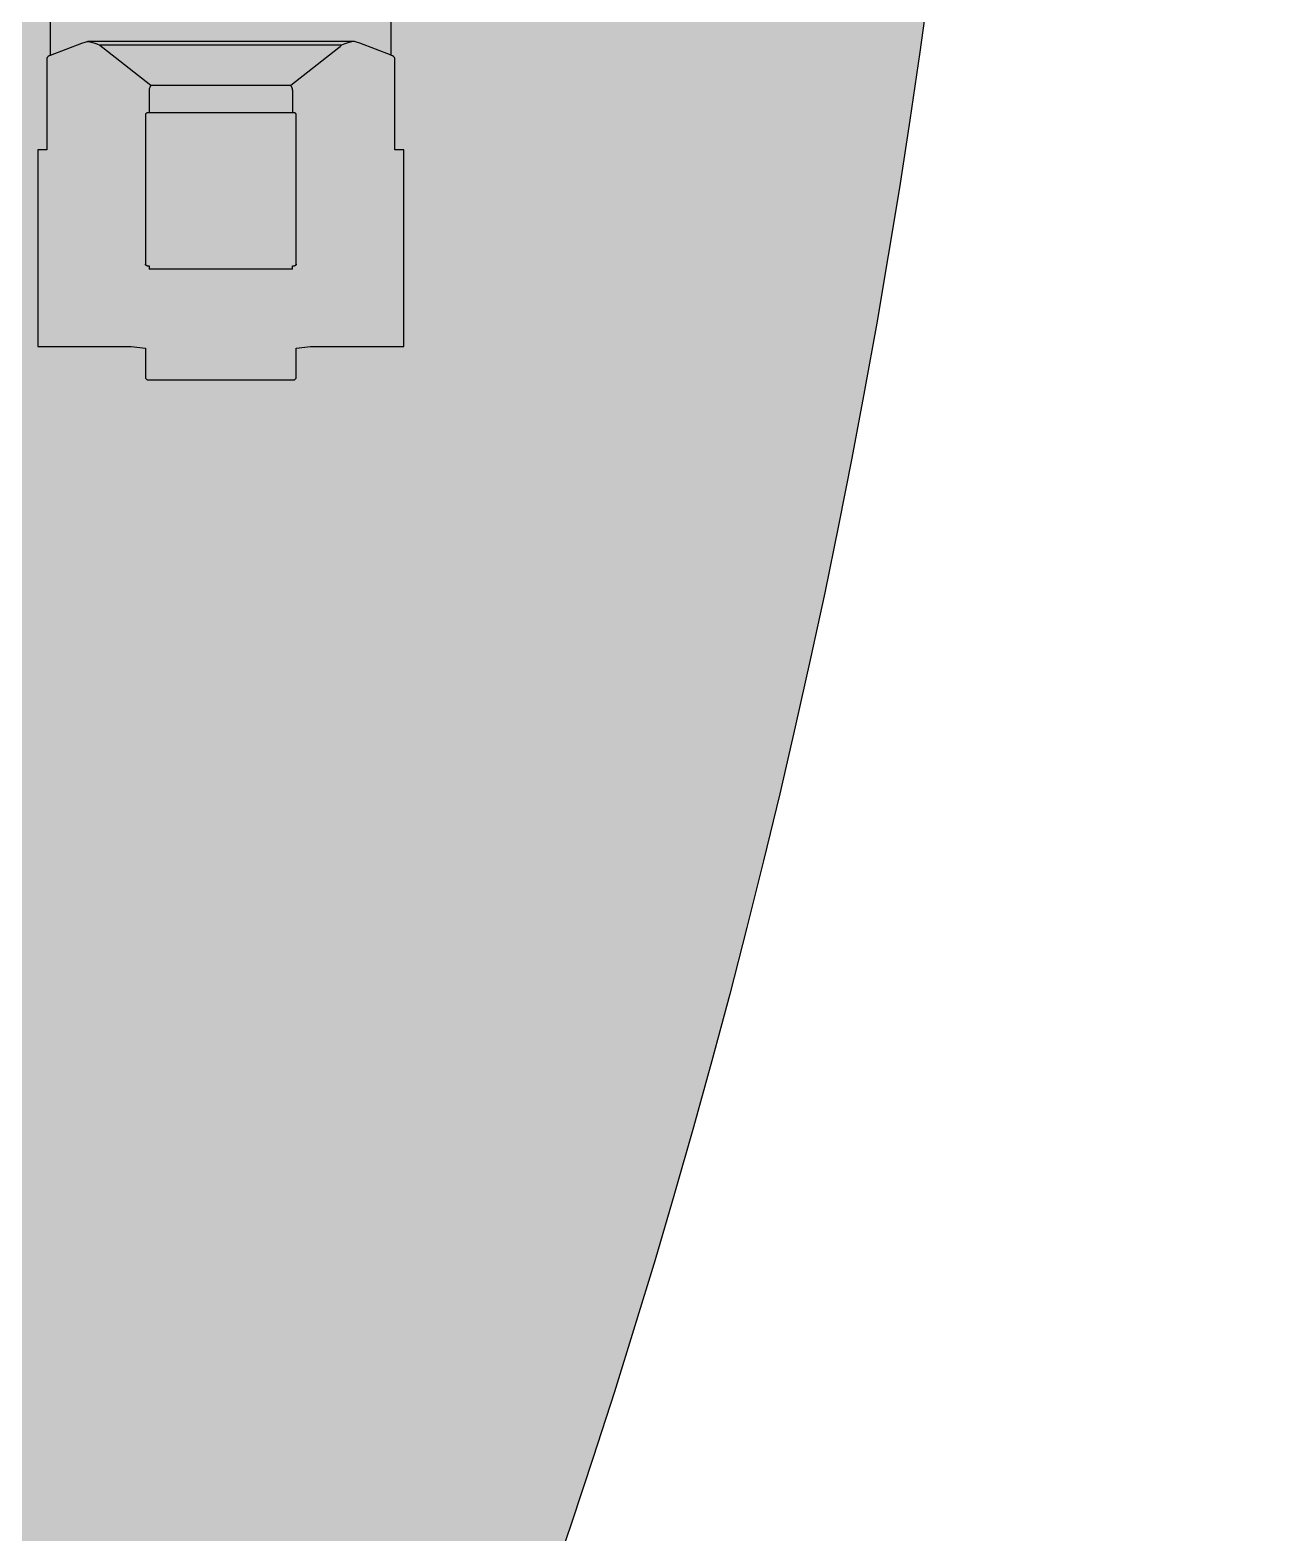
# Model space of a CAD drawing. Header units: millimetres. Extents: x 23077 to 36984, y -3880 to 22709.
# Drawn here: x 36227 to 36913, y -902 to -64 of the extents above; entities that cross this region are included whole.
import ezdxf

# ---------------------------------------------------------------- set-up
doc = ezdxf.new("R2010")
doc.units = ezdxf.units.MM
doc.set_wipeout_variables(frame=1)
doc.layers.add('LTM-1160-2', color=251, linetype='Continuous')
doc.layers.add('LTM-1160-2 Штрих', color=41, linetype='Continuous', lineweight=15)

# ---------------------------------------------------------------- blocks, each defined once
blk = doc.blocks.new('*G23')
at = {"color": 0, "linetype": 'ByBlock', "lineweight": -2}
blk.add_wipeout([(20944.26, 47228.81), (20944.26, 47239.81), (20959.26, 47239.81), (20959.26, 48171.81), (20944.26, 48171.81), (20944.26, 48182.81), (20986.26, 48182.81), (20986.26, 48220.45), (20986.26, 48220.45), (20986.55, 48222.82), (20987.39, 48225.07), (20988.75, 48227.04), (20990.53, 48228.64), (21070.17, 48284.39), (21070.17, 48284.39), (21074.11, 48286.72), (21078.35, 48288.42), (21082.81, 48289.46), (21087.37, 48289.81), (21244.26, 48289.81), (21244.26, 48352.35), (21244.26, 48352.35), (21243.61, 48352.57), (21243.03, 48352.94), (21242.57, 48353.46), (21242.26, 48354.08), (21242.26, 48405.05), (21237.26, 48405.05), (21237.26, 48514.57), (21289.26, 48514.57), (21297.26, 48515.5), (21297.26, 48532.3), (21298.26, 48533.28), (21380.26, 48533.28), (21381.26, 48532.3), (21381.26, 48515.5), (21389.26, 48514.57), (21441.26, 48514.57), (21441.26, 48405.05), (21436.26, 48405.05), (21436.26, 48354.08), (21436.26, 48354.08), (21435.97, 48353.45), (21435.51, 48352.93), (21434.93, 48352.55), (21434.26, 48352.35), (21434.26, 48280.81), (21520.66, 48280.81), (21520.66, 48280.81), (21530.46, 48289.55), (21543.5, 48291), (21554.98, 48284.64), (21560.67, 48272.81), (21561.76, 48272.81), (21561.76, 48266.81), (21560.67, 48266.81), (21560.67, 48266.81), (21554.98, 48254.98), (21543.5, 48248.62), (21530.46, 48250.07), (21520.66, 48258.81), (21520.66, 48258.81), (21456.9, 48258.81), (21500, 48228.64), (21500, 48228.64), (21501.78, 48227.04), (21503.13, 48225.07), (21503.98, 48222.82), (21504.26, 48220.45), (21504.26, 48212.81), (21746.75, 48212.81), (21746.75, 48212.81), (21750.54, 48212.41), (21754.17, 48211.27), (21757.51, 48209.43), (21760.41, 48206.95), (21778.07, 48188.67), (21778.07, 48188.67), (21780.48, 48185.61), (21782.27, 48182.15), (21783.36, 48178.41), (21783.73, 48174.53), (21783.73, 47861.46), (21786.87, 47860.81), (21800.77, 47860.81), (21800.77, 47550.81), (21786.87, 47550.81), (21783.73, 47550.16), (21783.73, 47209.51), (21783.73, 47209.51), (21783.17, 47204.69), (21781.47, 47200.14), (21778.74, 47196.12), (21775.12, 47192.87), (21775.12, 47192.87), (21716.15, 47152.17), (21716.15, 47152.17), (21713.69, 47150.73), (21711.05, 47149.67), (21708.27, 47149.03), (21705.43, 47148.81), (21535.4, 47148.81), (21535.4, 47148.81), (21532.56, 47149.03), (21529.79, 47149.67), (21527.14, 47150.73), (21524.68, 47152.17), (21490.09, 47176.05), (21420.36, 47127.23), (21420.36, 47127.23), (21416.11, 47124.75), (21411.51, 47122.99), (21406.68, 47122.01), (21401.76, 47121.81), (21401.76, 47121.81), (21401.76, 47072.81), (21401.76, 47072.81), (21400.5, 47068.85), (21397.91, 47065.61), (21394.33, 47063.5), (21390.24, 47062.81), (21390.24, 47062.81), (21286.76, 47062.81), (21286.76, 47062.81), (21283.15, 47063.92), (21280.07, 47066.12), (21277.87, 47069.19), (21276.76, 47072.81), (21276.76, 47072.81), (21276.76, 47121.81), (21087.37, 47121.81), (21087.37, 47121.81), (21082.81, 47122.16), (21078.35, 47123.2), (21074.11, 47124.9), (21070.17, 47127.23), (21070.17, 47127.23), (20990.53, 47182.98), (20990.53, 47182.98), (20988.75, 47184.58), (20987.39, 47186.55), (20986.55, 47188.8), (20986.26, 47191.17), (20986.26, 47228.81)], dxfattribs=at)
at = {"layer": 'LTM-1160-2 Штрих'}
h = blk.add_hatch(color=256, dxfattribs=at)
h.dxf.hatch_style = 1
edge = h.paths.add_edge_path()
edge.add_line((20986.26, 47228.81), (20944.26, 47228.81))
edge.add_line((20944.26, 47228.81), (20944.26, 47239.81))
edge.add_line((20944.26, 47239.81), (20959.26, 47239.81))
edge.add_line((20959.26, 47239.81), (20959.26, 48171.81))
edge.add_line((20959.26, 48171.81), (20944.26, 48171.81))
edge.add_line((20944.26, 48171.81), (20944.26, 48182.81))
edge.add_line((20944.26, 48182.81), (20986.26, 48182.81))
edge.add_line((20986.26, 48182.81), (20986.26, 48220.45))
edge.add_arc((20996.26, 48220.45), 10, 124.99193, 180.00007, ccw=False)
edge.add_line((20990.53, 48228.64), (21070.17, 48284.39))
edge.add_arc((21087.37, 48259.81), 30, 90.00005, 124.9922, ccw=False)
edge.add_line((21087.37, 48289.81), (21244.26, 48289.81))
edge.add_line((21244.26, 48289.81), (21244.26, 48352.35))
edge.add_arc((21244.75, 48354.94), 2.64, 199.13726, 259.29196, ccw=False)
edge.add_line((21242.26, 48354.08), (21242.26, 48405.05))
edge.add_line((21242.26, 48405.05), (21237.26, 48405.05))
edge.add_line((21237.26, 48405.05), (21237.26, 48514.57))
edge.add_line((21237.26, 48514.57), (21289.26, 48514.57))
edge.add_line((21289.26, 48514.57), (21297.26, 48515.5))
edge.add_line((21297.26, 48515.5), (21297.26, 48532.3))
edge.add_line((21297.26, 48532.3), (21298.26, 48533.28))
edge.add_line((21298.26, 48533.28), (21380.26, 48533.28))
edge.add_line((21380.26, 48533.28), (21381.26, 48532.3))
edge.add_line((21381.26, 48532.3), (21381.26, 48515.5))
edge.add_line((21381.26, 48515.5), (21389.26, 48514.57))
edge.add_line((21389.26, 48514.57), (21441.26, 48514.57))
edge.add_line((21441.26, 48514.57), (21441.26, 48405.05))
edge.add_line((21441.26, 48405.05), (21436.26, 48405.05))
edge.add_line((21436.26, 48405.05), (21436.26, 48354.08))
edge.add_arc((21433.89, 48354.81), 2.49, 278.70717, 342.86361, ccw=False)
edge.add_line((21434.26, 48352.35), (21434.26, 48280.81))
edge.add_line((21434.26, 48280.81), (21520.66, 48280.81))
edge.add_arc((21539.26, 48269.81), 21.61, 7.979, 149.40499, ccw=False)
edge.add_line((21560.67, 48272.81), (21561.76, 48272.81))
edge.add_line((21561.76, 48272.81), (21561.76, 48266.81))
edge.add_line((21561.76, 48266.81), (21560.67, 48266.81))
edge.add_arc((21539.26, 48269.81), 21.61, 210.59501, 352.02113, ccw=False)
edge.add_line((21520.66, 48258.81), (21456.9, 48258.81))
edge.add_line((21456.9, 48258.81), (21500, 48228.64))
edge.add_arc((21494.26, 48220.45), 10, 0, 55.00801, ccw=False)
edge.add_line((21504.26, 48220.45), (21504.26, 48212.81))
edge.add_line((21504.26, 48212.81), (21746.75, 48212.81))
edge.add_arc((21746.68, 48193.79), 19.02, 43.78822, 89.78981, ccw=False)
edge.add_line((21760.41, 48206.95), (21778.07, 48188.67))
edge.add_arc((21763.34, 48174.57), 20.38, -0.13376, 43.74604, ccw=False)
edge.add_line((21783.73, 48174.53), (21783.73, 47861.46))
edge.add_line((21783.73, 47861.46), (21786.87, 47860.81))
edge.add_line((21786.87, 47860.81), (21800.77, 47860.81))
edge.add_line((21800.77, 47860.81), (21800.77, 47550.81))
edge.add_line((21800.77, 47550.81), (21786.87, 47550.81))
edge.add_line((21786.87, 47550.81), (21783.73, 47550.16))
edge.add_line((21783.73, 47550.16), (21783.73, 47209.51))
edge.add_arc((21763.52, 47209.42), 20.21, -54.94667, 0.27338, ccw=False)
edge.add_line((21775.12, 47192.87), (21716.15, 47152.17))
edge.add_arc((21705.41, 47167.66), 18.85, 270.06991, 304.7386, ccw=False)
edge.add_line((21705.43, 47148.81), (21535.4, 47148.81))
edge.add_arc((21535.42, 47167.66), 18.85, 235.26816, 269.92481, ccw=False)
edge.add_line((21524.68, 47152.17), (21490.09, 47176.05))
edge.add_line((21490.09, 47176.05), (21420.36, 47127.23))
edge.add_arc((21403.03, 47152.07), 30.28, 267.60746, 304.90925, ccw=False)
edge.add_line((21401.76, 47121.81), (21401.76, 47072.81))
edge.add_arc((21390.41, 47074.26), 11.45, 269.16065, 352.73151, ccw=False)
edge.add_line((21390.24, 47062.81), (21286.76, 47062.81))
edge.add_arc((21288.32, 47074.36), 11.66, 187.65691, 262.34309, ccw=False)
edge.add_line((21276.76, 47072.81), (21276.76, 47121.81))
edge.add_line((21276.76, 47121.81), (21087.37, 47121.81))
edge.add_arc((21087.37, 47151.81), 30, 235.00778, 269.99985, ccw=False)
edge.add_line((21070.17, 47127.23), (20990.53, 47182.98))
edge.add_arc((20996.26, 47191.17), 10, 179.99961, 235.00804, ccw=False)
edge.add_line((20986.26, 47191.17), (20986.26, 47228.81))
at = {"color": 0, "linetype": 'ByBlock', "lineweight": -2}
for p, q in [((21297.34, 48463.39), (21297.26, 48468.67)), ((21298.26, 48469.64), (21299.26, 48469.64)), ((21379.26, 48471.6), (21299.26, 48471.6)), ((21299.26, 48469.64), (21299.26, 48471.6)), ((21379.26, 48471.6), (21379.26, 48469.64)), ((21379.26, 48469.64), (21380.26, 48469.64)), ((21381.26, 48468.67), (21381.19, 48463.39)), ((21297.34, 48384.99), (21297.34, 48463.39)), ((21381.19, 48463.39), (21381.19, 48384.99)), ((21242.26, 48354.08), (21242.26, 48405.05)), ((21436.26, 48405.05), (21436.26, 48354.08)), ((21297.58, 48384.67), (21297.34, 48384.99)), ((21297.9, 48384.46), (21297.58, 48384.67)), ((21298.07, 48384.42), (21297.9, 48384.46)), ((21298.26, 48384.37), (21298.07, 48384.42)), ((21380.26, 48384.37), (21298.26, 48384.37)), ((21299.26, 48371.71), (21299.26, 48384.37)), ((21379.26, 48371.71), (21379.26, 48384.37)), ((21380.65, 48384.44), (21380.26, 48384.37)), ((21380.97, 48384.66), (21380.65, 48384.44)), ((21381.19, 48384.99), (21380.97, 48384.66)), ((21273.49, 48348), (21300.26, 48368.94)), ((21299.29, 48371.3), (21299.26, 48371.71)), ((21299.4, 48370.9), (21299.29, 48371.3)), ((21299.68, 48370.21), (21299.4, 48370.9)), ((21300.26, 48368.94), (21299.68, 48370.21)), ((21300.26, 48368.94), (21378.26, 48368.94)), ((21378.48, 48369.4), (21378.26, 48368.94)), ((21378.26, 48368.94), (21405.03, 48348)), ((21379.13, 48370.9), (21378.48, 48369.4)), ((21379.23, 48371.3), (21379.13, 48370.9)), ((21379.26, 48371.71), (21379.23, 48371.3)), ((21244.38, 48352.3), (21261.76, 48345.49)), ((21434.14, 48352.3), (21416.77, 48345.49)), ((21261.76, 48345.49), (21264.14, 48344.75)), ((21264.14, 48344.75), (21264.79, 48344.64)), ((21264.79, 48344.64), (21265.16, 48344.64)), ((21413.37, 48344.64), (21265.16, 48344.64)), ((21265.16, 48344.64), (21265.45, 48344.64)), ((21265.45, 48344.64), (21266.94, 48344.87)), ((21266.94, 48344.87), (21268.55, 48345.33)), ((21268.55, 48345.33), (21270.22, 48345.92)), ((21270.22, 48345.92), (21271.94, 48346.59)), ((21271.94, 48346.59), (21272.69, 48347.32)), ((21406.58, 48346.59), (21271.94, 48346.59)), ((21272.69, 48347.32), (21273.49, 48348)), ((21405.03, 48348), (21405.84, 48347.32)), ((21405.84, 48347.32), (21406.58, 48346.59)), ((21408.3, 48345.92), (21406.58, 48346.59)), ((21409.98, 48345.33), (21408.3, 48345.92)), ((21411.59, 48344.87), (21409.98, 48345.33)), ((21413.07, 48344.64), (21411.59, 48344.87)), ((21413.37, 48344.64), (21413.07, 48344.64)), ((21413.74, 48344.64), (21413.37, 48344.64)), ((21414.38, 48344.75), (21413.74, 48344.64)), ((21416.77, 48345.49), (21414.38, 48344.75))]:
    blk.add_line(p, q, dxfattribs=at)
blk.add_lwpolyline([(21244.26, 48289.81), (21244.26, 48352.35, -0.268673), (21242.26, 48354.08), (21242.26, 48405.05), (21237.26, 48405.05), (21237.26, 48514.57), (21289.26, 48514.57), (21297.26, 48515.5), (21297.26, 48532.3), (21298.26, 48533.28), (21380.26, 48533.28), (21381.26, 48532.3), (21381.26, 48515.5), (21389.26, 48514.57), (21441.26, 48514.57), (21441.26, 48405.05), (21436.26, 48405.05), (21436.26, 48354.08, -0.287484), (21434.26, 48352.35), (21434.26, 48280.81)], format="xyb", dxfattribs=at)
for points in [[(21298.26, 48469.64), (21298.26, 48469.64), (21298.26, 48469.64), (21298.25, 48469.64), (21298.24, 48469.64), (21298.22, 48469.64), (21298.2, 48469.64), (21298.18, 48469.64), (21298.16, 48469.63), (21298.14, 48469.63), (21298.12, 48469.63), (21298.1, 48469.63), (21298.08, 48469.62), (21298.06, 48469.62), (21298.05, 48469.62), (21298.03, 48469.62), (21298.02, 48469.61), (21298.01, 48469.61), (21298.01, 48469.61), (21298, 48469.61), (21298, 48469.61), (21298, 48469.61), (21297.99, 48469.61), (21297.98, 48469.6), (21297.96, 48469.6), (21297.95, 48469.59), (21297.93, 48469.59), (21297.91, 48469.58), (21297.89, 48469.57), (21297.87, 48469.56), (21297.85, 48469.56), (21297.83, 48469.55), (21297.82, 48469.54), (21297.8, 48469.53), (21297.79, 48469.53), (21297.78, 48469.52), (21297.77, 48469.52), (21297.76, 48469.51), (21297.76, 48469.51), (21297.76, 48469.51), (21297.76, 48469.51), (21297.75, 48469.5), (21297.74, 48469.5), (21297.73, 48469.49), (21297.71, 48469.48), (21297.7, 48469.47), (21297.68, 48469.46), (21297.66, 48469.45), (21297.65, 48469.43), (21297.63, 48469.42), (21297.61, 48469.41), (21297.6, 48469.4), (21297.59, 48469.39), (21297.58, 48469.38), (21297.57, 48469.37), (21297.56, 48469.36), (21297.56, 48469.36), (21297.56, 48469.36), (21297.55, 48469.36), (21297.55, 48469.35), (21297.54, 48469.35), (21297.54, 48469.34), (21297.53, 48469.33), (21297.52, 48469.31), (21297.5, 48469.3), (21297.49, 48469.29), (21297.48, 48469.27), (21297.46, 48469.25), (21297.45, 48469.24), (21297.44, 48469.22), (21297.43, 48469.2), (21297.42, 48469.19), (21297.41, 48469.18), (21297.41, 48469.17), (21297.4, 48469.16), (21297.4, 48469.16), (21297.4, 48469.15), (21297.4, 48469.15), (21297.39, 48469.15), (21297.39, 48469.14), (21297.38, 48469.13), (21297.38, 48469.12), (21297.37, 48469.1), (21297.36, 48469.09), (21297.35, 48469.07), (21297.34, 48469.05), (21297.33, 48469.03), (21297.33, 48469.01), (21297.32, 48468.99), (21297.31, 48468.97), (21297.31, 48468.96), (21297.3, 48468.94), (21297.3, 48468.93), (21297.3, 48468.93), (21297.3, 48468.92), (21297.3, 48468.92), (21297.3, 48468.92), (21297.3, 48468.91), (21297.29, 48468.9), (21297.29, 48468.89), (21297.29, 48468.88), (21297.28, 48468.86), (21297.28, 48468.84), (21297.28, 48468.82), (21297.28, 48468.8), (21297.27, 48468.78), (21297.27, 48468.76), (21297.27, 48468.74), (21297.27, 48468.72), (21297.27, 48468.71), (21297.27, 48468.69), (21297.26, 48468.68), (21297.26, 48468.67), (21297.26, 48468.67), (21297.26, 48468.67)], [(21381.26, 48468.67), (21381.26, 48468.67), (21381.26, 48468.67), (21381.26, 48468.68), (21381.26, 48468.69), (21381.26, 48468.71), (21381.26, 48468.72), (21381.26, 48468.74), (21381.25, 48468.76), (21381.25, 48468.78), (21381.25, 48468.8), (21381.25, 48468.82), (21381.24, 48468.84), (21381.24, 48468.86), (21381.24, 48468.88), (21381.24, 48468.89), (21381.23, 48468.9), (21381.23, 48468.91), (21381.23, 48468.92), (21381.23, 48468.92), (21381.23, 48468.92), (21381.23, 48468.93), (21381.23, 48468.93), (21381.22, 48468.94), (21381.22, 48468.96), (21381.21, 48468.97), (21381.21, 48468.99), (21381.2, 48469.01), (21381.19, 48469.03), (21381.18, 48469.05), (21381.17, 48469.07), (21381.17, 48469.09), (21381.16, 48469.1), (21381.15, 48469.12), (21381.14, 48469.13), (21381.14, 48469.14), (21381.13, 48469.15), (21381.13, 48469.15), (21381.13, 48469.15), (21381.13, 48469.16), (21381.13, 48469.16), (21381.12, 48469.17), (21381.11, 48469.18), (21381.11, 48469.19), (21381.1, 48469.2), (21381.09, 48469.22), (21381.08, 48469.24), (21381.06, 48469.25), (21381.05, 48469.27), (21381.04, 48469.29), (21381.02, 48469.3), (21381.01, 48469.31), (21381, 48469.33), (21380.99, 48469.34), (21380.98, 48469.35), (21380.98, 48469.35), (21380.97, 48469.36), (21380.97, 48469.36), (21380.97, 48469.36), (21380.97, 48469.36), (21380.96, 48469.37), (21380.95, 48469.38), (21380.94, 48469.39), (21380.93, 48469.4), (21380.91, 48469.41), (21380.9, 48469.42), (21380.88, 48469.43), (21380.86, 48469.45), (21380.85, 48469.46), (21380.83, 48469.47), (21380.81, 48469.48), (21380.8, 48469.49), (21380.79, 48469.5), (21380.78, 48469.5), (21380.77, 48469.51), (21380.76, 48469.51), (21380.76, 48469.51), (21380.76, 48469.51), (21380.76, 48469.52), (21380.75, 48469.52), (21380.74, 48469.53), (21380.73, 48469.53), (21380.71, 48469.54), (21380.69, 48469.55), (21380.68, 48469.56), (21380.66, 48469.56), (21380.64, 48469.57), (21380.62, 48469.58), (21380.6, 48469.59), (21380.58, 48469.59), (21380.56, 48469.6), (21380.55, 48469.6), (21380.54, 48469.61), (21380.53, 48469.61), (21380.52, 48469.61), (21380.52, 48469.61), (21380.52, 48469.61), (21380.51, 48469.61), (21380.51, 48469.61), (21380.5, 48469.62), (21380.48, 48469.62), (21380.46, 48469.62), (21380.45, 48469.62), (21380.43, 48469.63), (21380.4, 48469.63), (21380.38, 48469.63), (21380.36, 48469.63), (21380.34, 48469.64), (21380.32, 48469.64), (21380.31, 48469.64), (21380.29, 48469.64), (21380.28, 48469.64), (21380.27, 48469.64), (21380.26, 48469.64), (21380.26, 48469.64)], [(21381.19, 48385.29), (21381.19, 48385.29), (21381.19, 48385.29), (21381.19, 48385.29), (21381.19, 48385.29), (21381.2, 48385.29), (21381.2, 48385.29), (21381.21, 48385.3), (21381.21, 48385.3), (21381.22, 48385.3), (21381.22, 48385.31), (21381.23, 48385.31), (21381.23, 48385.31), (21381.23, 48385.32), (21381.24, 48385.32), (21381.24, 48385.32), (21381.24, 48385.32), (21381.24, 48385.32), (21381.24, 48385.33), (21381.24, 48385.33), (21381.24, 48385.33), (21381.24, 48385.33), (21381.25, 48385.33), (21381.25, 48385.33), (21381.25, 48385.33), (21381.25, 48385.34), (21381.25, 48385.34), (21381.25, 48385.34), (21381.26, 48385.35), (21381.26, 48385.35), (21381.26, 48385.35), (21381.26, 48385.36), (21381.26, 48385.36), (21381.26, 48385.36), (21381.26, 48385.36), (21381.26, 48385.37), (21381.26, 48385.37), (21381.26, 48385.37), (21381.26, 48385.37)]]:
    blk.add_lwpolyline(points, dxfattribs=at)
blk = doc.blocks.new('BLOCK-20160221.21155987')
at = {"color": 0, "linetype": 'ByBlock', "lineweight": -2, "transparency": 16777216, "extrusion": (0, 0, -1), "xscale": -1}
blk.add_blockref('*G23', (18328.43, -47818.18), dxfattribs=at)
blk = doc.blocks.new('BLOCK-20160222.10122558')
at = {"color": 0, "linetype": 'ByBlock', "lineweight": -2, "transparency": 16777216}
blk.add_wipeout([(-965.65, -1514.16), (-965.65, -1514.16), (-884.21, -1730.45), (-792.01, -1942.39), (-689.29, -2149.43), (-576.32, -2351.05), (-576.32, -2351.05), (-576.32, -2351.05), (-560.4, -2371.36), (-539.81, -2386.91), (-515.92, -2396.67), (-490.34, -2400), (-490.34, -2400), (234.28, -2400), (234.28, -2400), (259.87, -2396.67), (283.75, -2386.91), (304.34, -2371.36), (320.27, -2351.05), (320.27, -2351.05), (320.27, -2351.05), (564.45, -1879.92), (752.81, -1383.82), (882.85, -869.35), (952.84, -343.33), (961.84, 187.24), (909.75, 715.33), (797.26, 1233.92), (625.85, 1736.13), (397.8, 2215.28), (320.27, 2351.05), (320.27, 2351.05), (304.34, 2371.36), (283.75, 2386.91), (259.87, 2396.67), (234.28, 2400), (234.28, 2400), (-490.34, 2400), (-490.34, 2400), (-515.92, 2396.67), (-539.81, 2386.91), (-560.4, 2371.36), (-576.32, 2351.05), (-576.32, 2351.05), (-689.29, 2149.43), (-792.01, 1942.39), (-884.21, 1730.45), (-965.65, 1514.16), (-965.65, 1514.16)], dxfattribs=at)
at = {"layer": 'LTM-1160-2 Штрих'}
h = blk.add_hatch(color=253, dxfattribs=at)
h.dxf.hatch_style = 1
edge = h.paths.add_edge_path()
edge.add_line((-965.65, 1514.16), (-965.65, -1514.16))
edge.add_arc((3383.29, 0), 4605, 199.19643, 210.70006)
edge.add_arc((-490.34, -2300), 100, 210.70006, 270)
edge.add_line((-490.34, -2400), (234.28, -2400))
edge.add_arc((234.28, -2300), 100, 270, 329.29994)
edge.add_arc((-3639.35, 0), 4605, 329.29994, 390.70006)
edge.add_arc((234.28, 2300), 100, 30.70006, 90)
edge.add_line((234.28, 2400), (-490.34, 2400))
edge.add_arc((-490.34, 2300), 100, 90, 149.29994)
edge.add_arc((3383.29, 0), 4605, 149.29994, 160.80357)
at = {"color": 0, "linetype": 'ByBlock', "lineweight": -2, "transparency": 16777216}
blk.add_lwpolyline([(-965.65, 1514.16), (-965.65, -1514.16, 0.050236), (-576.32, -2351.05, 0.264678), (-490.34, -2400), (234.28, -2400, 0.264678), (320.27, -2351.05, 0.274508), (320.27, 2351.05, 0.264678), (234.28, 2400), (-490.34, 2400, 0.264678), (-576.32, 2351.05, 0.050236)], format="xyb", close=True, dxfattribs=at)
blk = doc.blocks.new('*U43')
at = {"color": 0, "linetype": 'ByBlock', "lineweight": -2, "rotation": 180}
blk.add_blockref('BLOCK-20160222.10122558', (-3639.35, 0), dxfattribs=at)
blk.add_blockref('BLOCK-20160221.21155987', (-1159.16, -113.97), dxfattribs=at)

msp = doc.modelspace()

# ---------------------------------------------------------------- block references
at = {"layer": 'LTM-1160-2', "xscale": -1}
msp.add_blockref('*U43', (32163.46, 569.85), dxfattribs=at)

doc.saveas('drawing.dxf')
